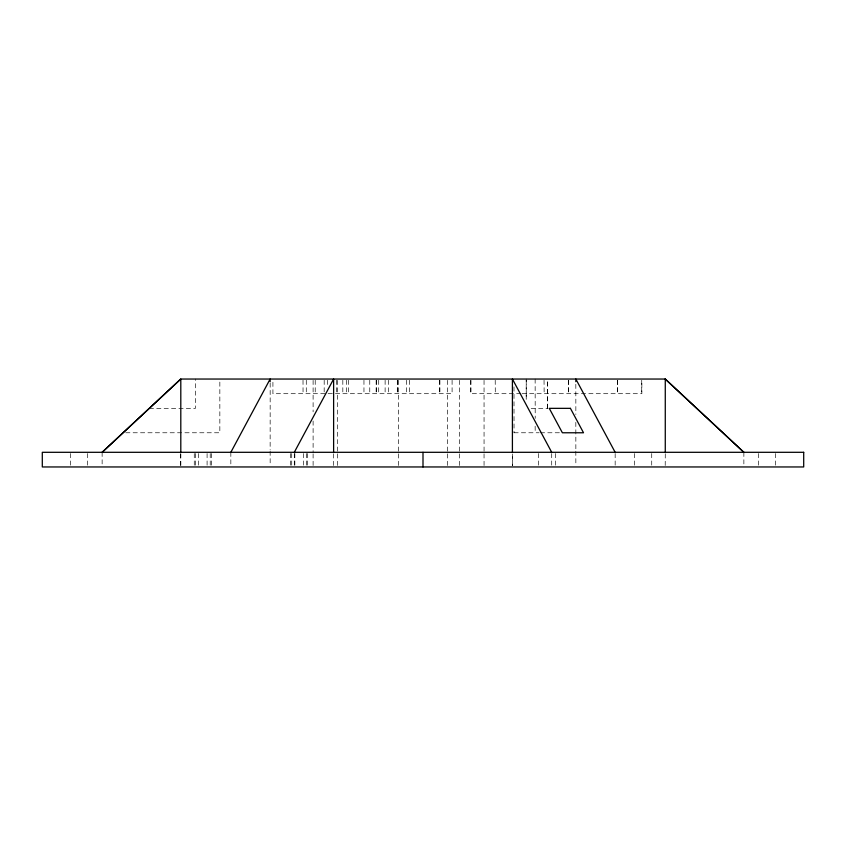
<?xml version="1.0" encoding="UTF-8"?>
<svg xmlns="http://www.w3.org/2000/svg" width="846" height="846" viewBox="0 0 846 846"><rect width="100%" height="100%" fill="white"/><g stroke="black" fill="none" stroke-linecap="round" stroke-linejoin="round"><path stroke-width="0.63" stroke-dasharray="4.23 3.17" d="M520.882 393.697L470.778 393.697L470.778 380.266M522.194 393.697L641.86 393.697L641.86 380.266M149.308 408.343L195.426 408.343L195.426 379.04M531.203 408.343L547.997 408.343M125.705 432.771L219.844 432.771L219.844 379.04M513.987 432.771L539.114 432.771M540.372 432.771L561.067 432.771M775.613 453.53L775.613 466.96M758.524 453.53L758.524 466.96M743.867 452.303L743.867 465.734M665.273 453.837L665.199 465.649M651.727 453.53L651.727 466.96M641.733 380.266L641.733 393.697M634.637 453.53L634.637 466.96M617.411 380.266L617.411 393.697M617.316 380.266L617.316 393.697M615.158 453.53L615.158 465.734M575.83 384.285L575.862 414.466M575.83 422.344L575.862 449.903M575.83 451.214L575.862 465.649M568.575 380.266L568.575 393.697M568.47 380.266L568.47 393.697M555.431 453.53L555.431 466.96M551.708 453.53L551.708 465.734M544.041 380.266L544.147 393.697M538.342 453.53L538.342 466.96M535.137 379.04L535.201 418.358M535.137 426.215L535.201 432.771M526.223 380.319L526.223 399.428L526.201 379.04M513.987 386.908L514.04 432.771M495.206 380.266L495.301 393.697M484.049 380.351L484.06 452.525M484.049 453.837L484.06 466.96M470.905 380.266L470.905 393.697M459.632 380.351L459.632 452.525M459.632 453.837L459.632 466.96M452.092 380.266L452.092 393.697L272.92 393.697L272.92 380.266M447.418 380.351L447.418 452.525M447.418 453.837L447.418 466.96M439.867 380.266L439.867 393.697M439.719 380.266L439.719 393.697M409.496 380.266L409.496 393.697M406.355 380.266L406.355 393.697M398.582 380.351L398.582 452.525M398.582 453.837L398.582 465.649M397.588 380.266L397.588 393.697M397.303 380.266L397.303 393.697M388.335 380.266L388.335 393.697M385.12 380.266L385.12 393.697M378.712 380.266L378.712 393.697M376.449 380.266L376.449 393.697M376.142 380.266L376.142 393.697M369.765 380.266L369.765 393.697M363.96 380.266L363.96 393.697M348.584 380.266L348.584 393.697M346.416 380.266L346.416 393.697M342.831 380.266L342.831 393.697M337.522 380.351L337.522 452.525M337.522 453.837L337.522 466.96M336.38 380.266L336.38 393.697M333.588 453.837L333.62 465.649M327.434 380.266L327.434 387.584M324.187 380.266L324.177 393.697M315.22 380.266L315.22 393.697M313.105 380.351L313.105 411.843M313.105 421.033L313.105 452.525M313.105 453.837L313.105 466.96M307.658 453.53L307.658 466.96M306.516 453.53L306.516 465.734M306.284 380.266L306.284 393.697M303.386 453.53L303.386 465.734M303.016 380.266L303.048 393.697M294.842 453.53L294.842 465.734M294.292 453.53L294.292 465.734M291.711 453.53L291.711 465.734M290.569 453.53L290.569 466.96M270.17 382.974L270.138 449.903M270.138 451.214L270.17 465.649M230.842 452.303L230.842 465.734M211.363 453.53L211.363 466.96M210.22 453.53L210.22 465.734M207.09 453.53L207.09 465.734M198.546 453.53L198.546 465.734M195.415 453.53L195.415 465.734M194.273 453.53L194.273 466.96M180.801 453.837L180.801 465.649M180.727 453.837L180.727 465.649M102.133 452.303L102.133 465.734M87.476 453.53L87.476 466.96M70.387 453.53L70.387 466.96M512.412 465.649L512.412 453.805L512.38 465.649M547.383 408.343L547.383 380.319L547.351 408.343"/><path stroke-width="1.27" d="M512.412 452.494L512.412 379.04L551.708 452.303M230.842 452.303L270.138 379.04L270.138 381.662M294.292 452.303L333.62 379.04L333.62 452.525M665.199 379.04L743.867 452.303L665.273 379.04L180.727 379.04L102.133 452.303L180.801 379.04L180.801 452.525M615.158 452.303L575.83 379.04L575.83 381.662M665.273 379.04L665.273 452.525M423 452.303L423 466.96M570.416 408.343L549.276 408.343L562.379 432.771L583.518 432.771L570.416 408.343M803.7 452.303L42.3 452.303L42.3 466.96L803.7 466.96L803.7 452.303"/></g></svg>
